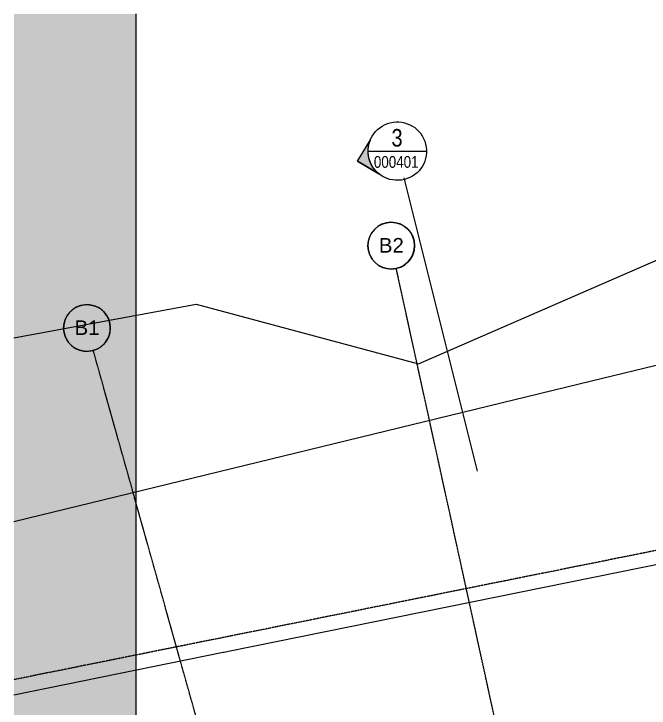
# Model space of a CAD drawing. Header units: millimetres. Extents: x -2355745 to -2216356, y 3958910 to 4068440.
# Drawn here: x -2352563 to -2330832, y 4039958 to 4063727 of the extents above; entities that cross this region are included whole.
import ezdxf

# ---------------------------------------------------------------- set-up
doc = ezdxf.new("R2010")
doc.units = ezdxf.units.MM
doc.linetypes.add('AEC_Double Dash', pattern=[39, 15, -4, 6, -4, 6, -4])
doc.linetypes.add('Grid Line', pattern=[21, 12, -3, 3, -3])
for name, color, linetype, lineweight in [('A-DETL', 90, 'Continuous', 18), ('A-DETL-GENF', 92, 'Continuous', 5), ('A-FLOR', 192, 'Continuous', 5), ('C-PROP-LINE', 91, 'AEC_Double Dash', 13), ('C-TOPO', 7, 'Continuous', 5), ('G-ANNO-SYMB', 111, 'Continuous', 5), ('S-GRID', 1, 'Continuous', 5), ('S-GRID-IDEN', 1, 'Continuous', 5)]:
    doc.layers.add(name, color=color, linetype=linetype, lineweight=lineweight)
doc.styles.add('Arial', font='arial.ttf', dxfattribs={"height": 500})
doc.styles.add('Arial Narrow', font='ARIALN.TTF', dxfattribs={"height": 600})
doc.styles.add('Arial Narrow_1', font='ARIALN.TTF', dxfattribs={"height": 400})

# ---------------------------------------------------------------- blocks, each defined once
blk = doc.blocks.new('Family - ___-240017-ROOF - Part B')
at = {"layer": 'C-PROP-LINE'}
for p, q in [((-2260611, 4059444), (-2348376, 4041776)), ((-2348376, 4041776), (-2352563, 4040933))]:
    blk.add_line(p, q, dxfattribs=at)
blk = doc.blocks.new('Section - Black-1049-ROOF - Part B')
at = {"layer": 'G-ANNO-SYMB'}
h = blk.add_hatch(color=256, dxfattribs=at)
edge = h.paths.add_edge_path()
edge.add_line((-7.7, 4), (-4.7, 7))
edge.add_line((-4.7, 7), (-1.7, 4))
edge.add_arc((-4.7, 0), 5, 53.1301, 126.8699)
for p, q in [((-4.7, 7), (-7.7, 4)), ((-4.7, 7), (-7.7, 4)), ((-1.7, 4), (-4.7, 7)), ((-4.7, 7), (-1.7, 4))]:
    blk.add_line(p, q, dxfattribs=at)
for start, end in [(360, 180), (53.1301, 126.8699), (180, 360)]:
    blk.add_arc((-4.7, 0), 5, start, end, dxfattribs=at)
blk = doc.blocks.new('Grid - A1-203820-ROOF - Part B')
at = {"layer": 'S-GRID-IDEN'}
blk.add_circle((0, 0), 4, dxfattribs=at)
for start, end in [(360, 180), (180, 360)]:
    blk.add_arc((0, 0), 4, start, end, dxfattribs=at)

msp = doc.modelspace()

# ---------------------------------------------------------------- hatches: boundary and pattern name
at = {"layer": 'A-DETL-GENF', "transparency": 33554585}
h = msp.add_hatch(color=7, dxfattribs=at)
h.paths.add_polyline_path([(-2352563, 3958910), (-2348376, 3958910), (-2348376, 4003110), (-2346358, 4003651), (-2350393, 4004732), (-2348376, 4005272), (-2348376, 4063727), (-2352563, 4063727), (-2352563, 3959144)])
h.paths.add_polyline_path([(-2351236, 3960672), (-2351312, 3960731), (-2351383, 3960798), (-2350016, 3961038), (-2350258, 3962405), (-2350171, 3962362), (-2350088, 3962310), (-2349842, 3960917), (-2350897, 3960731)])
h.paths.add_polyline_path([(-2350308, 3975956), (-2350308, 3975956), (-2350310, 3975972)])
h.paths.add_polyline_path([(-2349184, 3988083), (-2349204, 3988085), (-2349230, 3988096), (-2349239, 3988102), (-2349251, 3988117), (-2349260, 3988134), (-2349264, 3988153), (-2349263, 3988173), (-2349256, 3988191), (-2349245, 3988208), (-2349224, 3988224), (-2349194, 3988233), (-2349174, 3988232), (-2349156, 3988225), (-2349140, 3988215), (-2349127, 3988200), (-2349118, 3988182), (-2349114, 3988163), (-2349118, 3988136), (-2349122, 3988125), (-2349133, 3988109), (-2349147, 3988096), (-2349165, 3988087), (-2349178, 3988085)])

# ---------------------------------------------------------------- linework, layer by layer
at = {"layer": 'A-DETL', "lineweight": 15}
msp.add_line((-2348376, 4005272), (-2348376, 4063727), dxfattribs=at)
at = {"layer": 'A-FLOR'}
for p, q in [((-2345216, 4041905), (-2283958, 4054368)), ((-2352563, 4040410), (-2345398, 4041868))]:
    msp.add_line(p, q, dxfattribs=at)
at = {"layer": 'C-TOPO'}
for p, q in [((-2338718, 4051746), (-2323553, 4058350)), ((-2352563, 4052632), (-2346327, 4053792)), ((-2346327, 4053792), (-2338718, 4051746)), ((-2332805, 4051161), (-2328588, 4052189)), ((-2352563, 4046346), (-2332805, 4051161)), ((-2345398, 4041868), (-2345367, 4041874)), ((-2345367, 4041874), (-2345216, 4041905))]:
    msp.add_line(p, q, dxfattribs=at)
at = {"layer": 'G-ANNO-SYMB'}
for p, q in [((-2340447, 4059028), (-2338447, 4059028)), ((-2339219, 4058116), (-2336715, 4048065))]:
    msp.add_line(p, q, dxfattribs=at)
at = {"layer": 'S-GRID', "linetype": 'Grid Line'}
for p, q in [((-2320281, 3967197), (-2339482, 4055010)), ((-2326013, 3967222), (-2349848, 4052202))]:
    msp.add_line(p, q, dxfattribs=at)

# ---------------------------------------------------------------- block references
at = {"layer": 'C-PROP-LINE'}
msp.add_blockref('Family - ___-240017-ROOF - Part B', (0, 0), dxfattribs=at)
at = {"layer": 'G-ANNO-SYMB', "extrusion": (0, 0, -1), "xscale": 199.9999999999999, "yscale": 199.9999999999999, "zscale": 199.9999999999999, "rotation": 256.0065309097884}
msp.add_blockref('Section - Black-1049-ROOF - Part B', (2339219, 4058116), dxfattribs=at)
at = {"layer": 'S-GRID-IDEN', "xscale": 199.9999999999999, "yscale": 199.9999999999999, "zscale": 199.9999999999999}
for p, rotation in [((-2339653, 4055791), 12.33440712021604), ((-2350064, 4052972), 15.6674071202152)]:
    msp.add_blockref('Grid - A1-203820-ROOF - Part B', p, dxfattribs=dict(at, rotation=rotation))

# ---------------------------------------------------------------- texts
at = {"layer": 'G-ANNO-SYMB', "attachment_point": 1}
for s, insert, char_height, width, style in [('3', (-2339647, 4059785), 600, 464.98, 'Arial Narrow'), ('000401', (-2340248, 4058858), 400, 1924.05, 'Arial Narrow_1')]:
    msp.add_mtext(s, dxfattribs=dict(at, insert=insert, char_height=char_height, width=width, style=style))
at = {"layer": 'S-GRID-IDEN', "char_height": 500, "width": 1026.16, "attachment_point": 1, "style": 'Arial'}
for s, insert in [('B2', (-2340077, 4056053)), ('B1', (-2350488, 4053234))]:
    msp.add_mtext(s, dxfattribs=dict(at, insert=insert))

doc.saveas('drawing.dxf')
